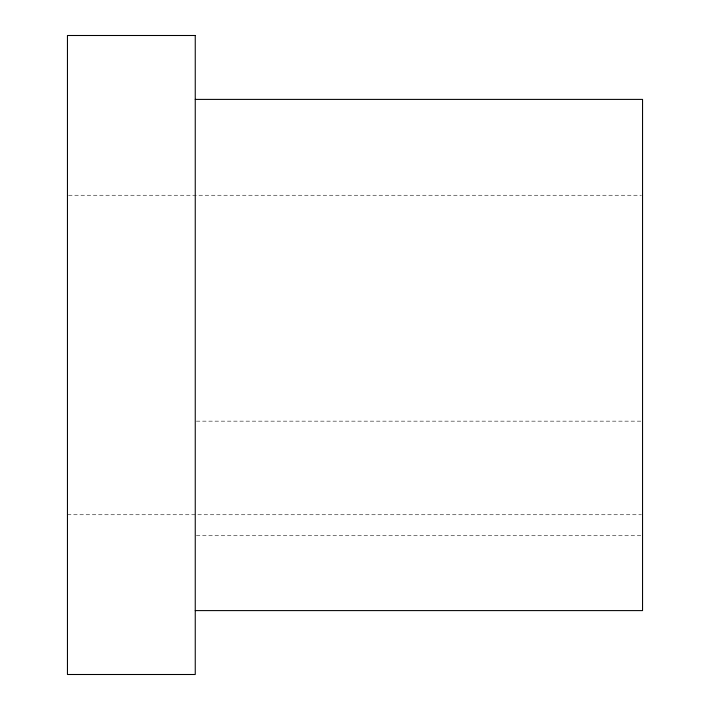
<?xml version="1.0" encoding="UTF-8"?>
<svg xmlns="http://www.w3.org/2000/svg" width="710" height="710" viewBox="0 0 710 710"><rect width="100%" height="100%" fill="white"/><g stroke="black" fill="none" stroke-linecap="round" stroke-linejoin="round"><path stroke-width="0.53" stroke-dasharray="3.55 2.66" d="M68.559 195.25L641.441 195.25M196.359 421.154L641.441 421.154M67.45 514.75L641.441 514.75M196.359 535.739L641.441 535.739"/><path stroke-width="1.06" d="M195.25 99.4L642.55 99.4L642.55 610.6L195.25 610.6M195.25 35.5L67.45 35.5L67.45 674.5L195.25 674.5L195.25 35.5"/></g></svg>
